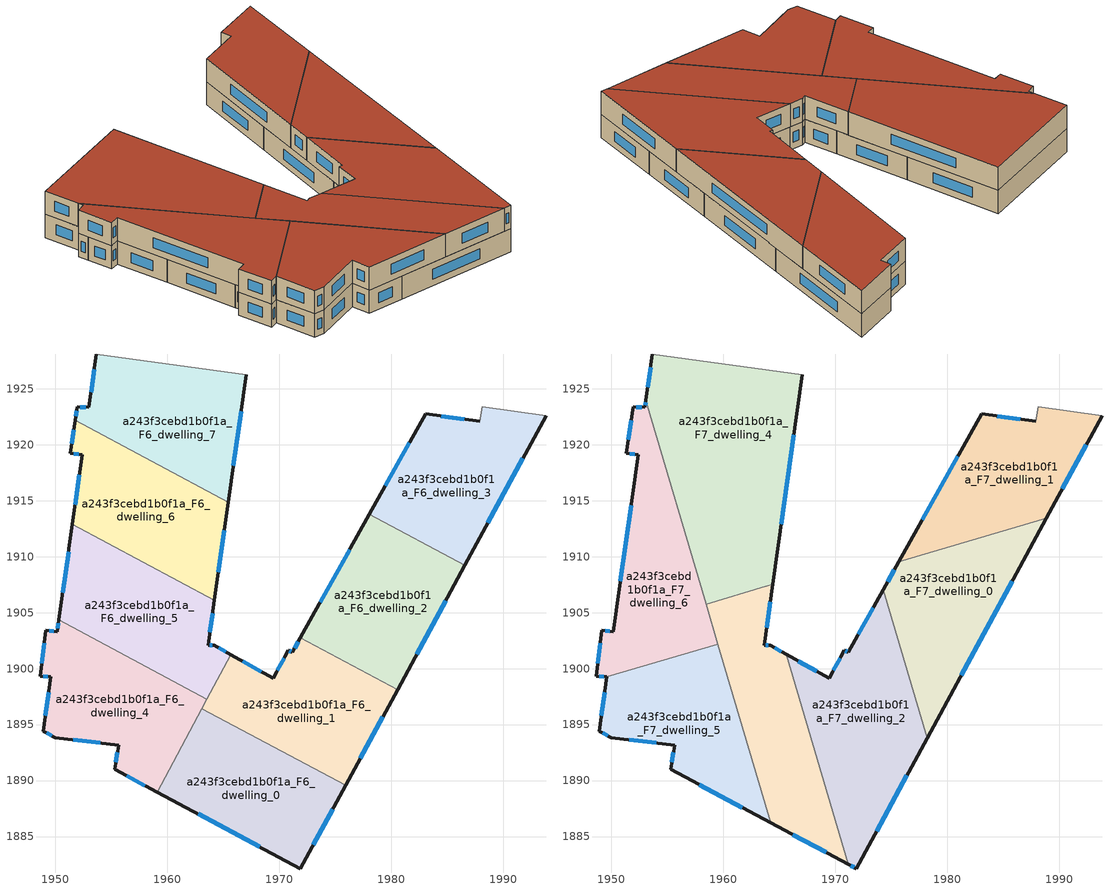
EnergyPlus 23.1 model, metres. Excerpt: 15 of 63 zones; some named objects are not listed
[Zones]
a243f3cebd1b0f1a_F6_dwelling_0
 floor to a243f3cebd1b0f1a_F5_dwelling_0 (EU_floor_Construction): 1975.91,1889.56 1971.88,1882.13 1959.08,1888.97 1963.07,1896.42 z18
 wall outside (EU_wall_Construction): 1959.08,1888.97 1971.88,1882.13 1975.91,1889.56 z18:21
 wall to a243f3cebd1b0f1a_F6_dwelling_1 (EU_wall_Construction): 1975.91,1889.56 1963.07,1896.42 z18:21
 wall to a243f3cebd1b0f1a_F6_dwelling_4 (EU_wall_Construction): 1963.07,1896.42 1959.08,1888.97 z18:21
 window (EU_Window_Construction): 1973.03,1884.25 1974.76,1887.44 / 1962.74,1887.01 1968.22,1884.08 z18.86:20.14
a243f3cebd1b0f1a_F6_dwelling_1
 floor to a243f3cebd1b0f1a_F5_dwelling_1 (EU_floor_Construction): 1980.55,1898.13 1975.91,1889.56 1963.07,1896.42 1965.65,1901.26 1969.44,1899.12 1970.8,1901.66 1971.14,1901.45 1971.88,1902.77 z18
 wall outside (EU_wall_Construction): 1975.91,1889.56 1980.55,1898.13 / 1971.88,1902.77 1971.14,1901.45 1970.8,1901.66 1969.44,1899.12 1965.65,1901.26 z18:21
 wall to a243f3cebd1b0f1a_F6_dwelling_2 (EU_wall_Construction): 1980.55,1898.13 1971.88,1902.77 z18:21
 wall to a243f3cebd1b0f1a_F6_dwelling_5 (EU_wall_Construction): 1965.65,1901.26 1963.52,1897.28 z18:21
 wall to a243f3cebd1b0f1a_F6_dwelling_4 (EU_wall_Construction): 1963.52,1897.28 1963.07,1896.42 z18:21
 window (EU_Window_Construction): 1977.23,1892.01 1979.23,1895.68 / 1968.36,1899.73 1966.73,1900.65 / 1970.41,1900.94 1969.83,1899.85 / 1971.04,1901.51 1970.9,1901.6 / 1971.67,1902.39 1971.35,1901.83 z18.86:20.14
a243f3cebd1b0f1a_F6_dwelling_2
 floor to a243f3cebd1b0f1a_F5_dwelling_2 (EU_floor_Construction): 1986.55,1909.21 1980.55,1898.13 1971.88,1902.77 1978.03,1913.77 z18
 wall outside (EU_wall_Construction): 1978.03,1913.77 1971.88,1902.77 / 1980.55,1898.13 1986.55,1909.21 z18:21
 wall to a243f3cebd1b0f1a_F6_dwelling_3 (EU_wall_Construction): 1986.55,1909.21 1978.03,1913.77 z18:21
 window (EU_Window_Construction): 1976.27,1910.62 1973.64,1905.91 / 1982.27,1901.3 1984.84,1906.04 z18.86:20.14
a243f3cebd1b0f1a_F6_dwelling_3
 floor to a243f3cebd1b0f1a_F5_dwelling_3 (EU_floor_Construction): 1993.81,1922.6 1986.55,1909.21 1978.03,1913.77 1983.05,1922.75 1987.9,1922.09 1988.12,1923.38 z18
 wall outside (EU_wall_Construction): 1986.55,1909.21 1993.81,1922.6 / 1987.9,1922.09 1983.05,1922.75 1978.03,1913.77 z18:21
 wall adiabatic (EU_wall_Construction): 1993.81,1922.6 1988.12,1923.38 1987.9,1922.09 z18:21
 window (EU_Window_Construction): 1988.63,1913.04 1991.74,1918.77 / 1981.62,1920.18 1979.46,1916.33 / 1986.51,1922.28 1984.44,1922.56 z18.86:20.14
a243f3cebd1b0f1a_F6_dwelling_4
 floor to a243f3cebd1b0f1a_F5_dwelling_4 (EU_floor_Construction): 1963.52,1897.28 1959.08,1888.97 1955.27,1891 1955.64,1893.17 1949.97,1893.84 1948.9,1894.41 1949.58,1899.26 1948.62,1899.32 1949.14,1903.42 1950.16,1903.3 1950.3,1904.34 z18
 wall outside (EU_wall_Construction): 1950.3,1904.34 1950.16,1903.3 1949.14,1903.42 1948.62,1899.32 1949.58,1899.26 1948.9,1894.41 1949.97,1893.84 1955.64,1893.17 1955.27,1891 1959.08,1888.97 z18:21
 wall to a243f3cebd1b0f1a_F6_dwelling_5 (EU_wall_Construction): 1963.52,1897.28 1950.3,1904.34 z18:21
 window (EU_Window_Construction): 1951.59,1893.65 1954.02,1893.36 / 1949.21,1894.25 1949.67,1894 / 1949.39,1897.87 1949.1,1895.8 / 1948.89,1899.3 1949.31,1899.27 / 1948.99,1902.25 1948.77,1900.49 / 1949.87,1903.34 1949.43,1903.39 / 1950.26,1904.05 1950.2,1903.6 / 1956.36,1890.42 1957.99,1889.55 / 1955.53,1892.55 1955.38,1891.62 z18.86:20.14
a243f3cebd1b0f1a_F6_dwelling_5
 floor to a243f3cebd1b0f1a_F5_dwelling_5 (EU_floor_Construction): 1964.2,1906.09 1963.64,1902.09 1964.17,1902.09 1965.65,1901.26 1963.52,1897.28 1950.3,1904.34 1951.51,1912.87 z18
 wall outside (EU_wall_Construction): 1951.51,1912.87 1950.3,1904.34 / 1965.65,1901.26 1964.17,1902.09 1963.64,1902.09 1964.2,1906.09 z18:21
 wall to a243f3cebd1b0f1a_F6_dwelling_6 (EU_wall_Construction): 1964.2,1906.09 1951.51,1912.87 z18:21
 window (EU_Window_Construction): 1951.16,1910.44 1950.65,1906.78 / 1963.8,1903.23 1964.04,1904.95 / 1964.02,1902.09 1963.79,1902.09 / 1965.23,1901.49 1964.59,1901.85 z18.86:20.14
a243f3cebd1b0f1a_F6_dwelling_6
 floor to a243f3cebd1b0f1a_F5_dwelling_6 (EU_floor_Construction): 1965.44,1914.88 1964.2,1906.09 1951.51,1912.87 1952.39,1919.11 1951.34,1919.24 1951.76,1922.19 z18
 wall outside (EU_wall_Construction): 1964.2,1906.09 1965.44,1914.88 / 1951.76,1922.19 1951.34,1919.24 1952.39,1919.11 1951.51,1912.87 z18:21
 wall to a243f3cebd1b0f1a_F6_dwelling_7 (EU_wall_Construction): 1965.44,1914.88 1951.76,1922.19 z18:21
 window (EU_Window_Construction): 1964.55,1908.6 1965.08,1912.36 / 1952.14,1917.33 1951.76,1914.66 / 1951.64,1919.2 1952.09,1919.15 / 1951.64,1921.34 1951.46,1920.08 z18.86:20.14
a243f3cebd1b0f1a_F6_dwelling_7
 floor to a243f3cebd1b0f1a_F5_dwelling_7 (EU_floor_Construction): 1967.04,1926.25 1965.44,1914.88 1951.76,1922.19 1951.93,1923.38 1952.98,1923.33 1953.65,1928.07 z18
 wall outside (EU_wall_Construction): 1965.44,1914.88 1967.04,1926.25 / 1953.65,1928.07 1952.98,1923.33 1951.93,1923.38 1951.76,1922.19 z18:21
 wall adiabatic (EU_wall_Construction): 1967.04,1926.25 1953.65,1928.07 z18:21
 window (EU_Window_Construction): 1965.89,1918.13 1966.58,1923 / 1951.88,1923.04 1951.81,1922.53 / 1952.68,1923.34 1952.23,1923.36 / 1953.46,1926.72 1953.18,1924.69 z18.86:20.14
a243f3cebd1b0f1a_F7_dwelling_0
 floor to a243f3cebd1b0f1a_F6_dwelling_2 (EU_floor_Construction): 1986.55,1909.21 1980.55,1898.13 1976.23,1900.44 1974.28,1907.05 1975.67,1909.54 1982.28,1911.5 z21
 floor to a243f3cebd1b0f1a_F6_dwelling_1 (EU_floor_Construction): 1980.55,1898.13 1978.2,1893.79 1976.23,1900.44 z21
 floor to a243f3cebd1b0f1a_F6_dwelling_3 (EU_floor_Construction): 1988.85,1913.44 1986.55,1909.21 1982.28,1911.5 z21
 wall outside (EU_wall_Construction): 1978.2,1893.79 1988.85,1913.44 / 1975.67,1909.54 1974.28,1907.05 z21:24
 wall to a243f3cebd1b0f1a_F7_dwelling_1 (EU_wall_Construction): 1988.85,1913.44 1975.67,1909.54 z21:24
 wall to a243f3cebd1b0f1a_F7_dwelling_2 (EU_wall_Construction): 1974.28,1907.05 1978.2,1893.79 z21:24
 window (EU_Window_Construction): 1981.24,1899.4 1985.8,1907.82 / 1975.27,1908.83 1974.67,1907.77 z21.86:23.14
 roof outside (EU_roof_Construction): 1978.2,1893.79 1988.85,1913.44 1975.67,1909.54 1974.28,1907.05 z24
a243f3cebd1b0f1a_F7_dwelling_1
 floor to a243f3cebd1b0f1a_F6_dwelling_3 (EU_floor_Construction): 1993.81,1922.6 1988.85,1913.44 1982.28,1911.5 1978.03,1913.77 1983.05,1922.75 1987.9,1922.09 1988.12,1923.38 z21
 floor to a243f3cebd1b0f1a_F6_dwelling_2 (EU_floor_Construction): 1982.28,1911.5 1975.67,1909.54 1978.03,1913.77 z21
 wall outside (EU_wall_Construction): 1988.85,1913.44 1993.81,1922.6 / 1987.9,1922.09 1983.05,1922.75 1975.67,1909.54 z21:24
 wall adiabatic (EU_wall_Construction): 1993.81,1922.6 1988.12,1923.38 1987.9,1922.09 z21:24
 window (EU_Window_Construction): 1990.26,1916.05 1992.39,1919.98 / 1980.94,1918.97 1977.78,1913.31 / 1986.51,1922.28 1984.44,1922.56 z21.86:23.14
 roof outside (EU_roof_Construction): 1988.85,1913.44 1993.81,1922.6 1988.12,1923.38 1987.9,1922.09 1983.05,1922.75 1975.67,1909.54 z24
a243f3cebd1b0f1a_F7_dwelling_2
 floor to a243f3cebd1b0f1a_F6_dwelling_1 (EU_floor_Construction): 1976.23,1900.44 1978.2,1893.79 1975.91,1889.56 1967.77,1893.91 1965.62,1901.19 1965.65,1901.26 1969.44,1899.12 1970.8,1901.66 1971.14,1901.45 1971.88,1902.77 z21
 floor to a243f3cebd1b0f1a_F6_dwelling_0 (EU_floor_Construction): 1975.91,1889.56 1971.88,1882.13 1971.14,1882.52 1967.77,1893.91 z21
 floor to a243f3cebd1b0f1a_F6_dwelling_2 (EU_floor_Construction): 1974.28,1907.05 1976.23,1900.44 1971.88,1902.77 z21
 wall outside (EU_wall_Construction): 1971.14,1882.52 1971.88,1882.13 1978.2,1893.79 / 1974.28,1907.05 1971.14,1901.45 1970.8,1901.66 1969.44,1899.12 1965.59,1901.29 z21:24
 wall to a243f3cebd1b0f1a_F7_dwelling_3 (EU_wall_Construction): 1965.59,1901.29 1971.14,1882.52 z21:24
 window (EU_Window_Construction): 1973.69,1885.46 1976.39,1890.46 / 1971.35,1882.41 1971.67,1882.24 / 1968.34,1899.74 1966.69,1900.67 / 1970.41,1900.94 1969.83,1899.85 / 1971.04,1901.51 1970.9,1901.6 / 1973.38,1905.45 1972.04,1903.05 z21.86:23.14
 roof outside (EU_roof_Construction): 1971.88,1882.13 1978.2,1893.79 1974.28,1907.05 1971.14,1901.45 1970.8,1901.66 1969.44,1899.12 1965.59,1901.29 1971.14,1882.52 z24
a243f3cebd1b0f1a_F7_dwelling_3
 floor to a243f3cebd1b0f1a_F6_dwelling_0 (EU_floor_Construction): 1967.77,1893.91 1971.14,1882.52 1964.22,1886.22 1961.87,1894.18 1963.07,1896.42 z21
 floor to a243f3cebd1b0f1a_F6_dwelling_5 (EU_floor_Construction): 1964.2,1906.09 1963.64,1902.09 1964.17,1902.09 1965.59,1901.29 1965.62,1901.19 1963.52,1897.28 1960.47,1898.91 1958.45,1905.76 1962.55,1906.97 z21
 floor to a243f3cebd1b0f1a_F6_dwelling_1 (EU_floor_Construction): 1965.62,1901.19 1967.77,1893.91 1963.07,1896.42 z21
 floor to a243f3cebd1b0f1a_F6_dwelling_6 (EU_floor_Construction): 1964.4,1907.52 1964.2,1906.09 1962.55,1906.97 z21
 floor to a243f3cebd1b0f1a_F6_dwelling_4 (EU_floor_Construction): 1963.52,1897.28 1961.87,1894.18 1960.47,1898.91 z21
 wall outside (EU_wall_Construction): 1965.59,1901.29 1964.17,1902.09 1963.64,1902.09 1964.4,1907.52 / 1964.22,1886.22 1971.14,1882.52 z21:24
 wall to a243f3cebd1b0f1a_F7_dwelling_4 (EU_wall_Construction): 1964.4,1907.52 1963.8,1907.34 1958.45,1905.76 z21:24
 wall to a243f3cebd1b0f1a_F7_dwelling_5 (EU_wall_Construction): 1959.5,1902.19 1964.22,1886.22 z21:24
 wall to a243f3cebd1b0f1a_F7_dwelling_6 (EU_wall_Construction): 1958.45,1905.76 1959.5,1902.19 z21:24
 window (EU_Window_Construction): 1963.86,1903.64 1964.18,1905.97 / 1964.02,1902.09 1963.79,1902.09 / 1965.18,1901.52 1964.58,1901.86 / 1966.2,1885.16 1969.16,1883.58 z21.86:23.14
 roof outside (EU_roof_Construction): 1971.14,1882.52 1965.59,1901.29 1964.17,1902.09 1963.64,1902.09 1964.4,1907.52 1958.45,1905.76 1964.22,1886.22 z24
a243f3cebd1b0f1a_F7_dwelling_4
 floor to a243f3cebd1b0f1a_F6_dwelling_7 (EU_floor_Construction): 1967.04,1926.25 1965.44,1914.88 1953.93,1921.02 1953.07,1923.95 1953.65,1928.07 z21
 floor to a243f3cebd1b0f1a_F6_dwelling_6 (EU_floor_Construction): 1965.44,1914.88 1964.4,1907.52 1963.8,1907.34 1962.55,1906.97 1957.25,1909.8 1953.93,1921.02 z21
 floor to a243f3cebd1b0f1a_F6_dwelling_5 (EU_floor_Construction): 1962.55,1906.97 1958.45,1905.76 1957.25,1909.8 z21
 wall outside (EU_wall_Construction): 1953.65,1928.07 1953.07,1923.95 / 1964.4,1907.52 1967.04,1926.25 z21:24
 wall adiabatic (EU_wall_Construction): 1967.04,1926.25 1953.65,1928.07 z21:24
 wall to a243f3cebd1b0f1a_F7_dwelling_6 (EU_wall_Construction): 1953.07,1923.95 1958.45,1905.76 z21:24
 window (EU_Window_Construction): 1953.49,1926.89 1953.24,1925.13 / 1965.15,1912.87 1966.28,1920.9 z21.86:23.14
 roof outside (EU_roof_Construction): 1964.4,1907.52 1967.04,1926.25 1953.65,1928.07 1953.07,1923.95 1958.45,1905.76 z24
a243f3cebd1b0f1a_F7_dwelling_5
 floor to a243f3cebd1b0f1a_F6_dwelling_4 (EU_floor_Construction): 1960.47,1898.91 1961.87,1894.18 1959.08,1888.97 1955.27,1891 1955.64,1893.17 1949.97,1893.84 1948.9,1894.41 1949.58,1899.26 1956.18,1901.2 z21
 floor to a243f3cebd1b0f1a_F6_dwelling_0 (EU_floor_Construction): 1961.87,1894.18 1964.22,1886.22 1959.08,1888.97 z21
 floor to a243f3cebd1b0f1a_F6_dwelling_5 (EU_floor_Construction): 1959.5,1902.19 1960.47,1898.91 1956.18,1901.2 z21
 wall outside (EU_wall_Construction): 1949.58,1899.26 1948.9,1894.41 1949.97,1893.84 1955.64,1893.17 1955.27,1891 1964.22,1886.22 z21:24
 wall to a243f3cebd1b0f1a_F7_dwelling_6 (EU_wall_Construction): 1959.5,1902.19 1949.58,1899.26 z21:24
 window (EU_Window_Construction): 1949.39,1897.87 1949.1,1895.8 / 1957.83,1889.64 1961.67,1887.59 / 1955.53,1892.55 1955.38,1891.62 / 1951.59,1893.65 1954.02,1893.36 / 1949.21,1894.25 1949.67,1894 z21.86:23.14
 roof outside (EU_roof_Construction): 1964.22,1886.22 1959.5,1902.19 1949.58,1899.26 1948.9,1894.41 1949.97,1893.84 1955.64,1893.17 1955.27,1891 z24
a243f3cebd1b0f1a_F7_dwelling_6
 floor to a243f3cebd1b0f1a_F6_dwelling_5 (EU_floor_Construction): 1957.25,1909.8 1959.5,1902.19 1956.18,1901.2 1950.3,1904.34 1951.51,1912.87 z21
 floor to a243f3cebd1b0f1a_F6_dwelling_4 (EU_floor_Construction): 1956.18,1901.2 1949.58,1899.26 1948.62,1899.32 1949.14,1903.42 1950.16,1903.3 1950.3,1904.34 z21
 floor to a243f3cebd1b0f1a_F6_dwelling_7 (EU_floor_Construction): 1953.07,1923.95 1953.93,1921.02 1951.76,1922.19 1951.93,1923.38 1952.98,1923.33 z21
 floor to a243f3cebd1b0f1a_F6_dwelling_6 (EU_floor_Construction): 1953.93,1921.02 1957.25,1909.8 1951.51,1912.87 1952.39,1919.11 1951.34,1919.24 1951.76,1922.19 z21
 wall outside (EU_wall_Construction): 1953.07,1923.95 1952.98,1923.33 1951.93,1923.38 1951.34,1919.24 1952.39,1919.11 1950.16,1903.3 1949.14,1903.42 1948.62,1899.32 1949.58,1899.26 z21:24
 window (EU_Window_Construction): 1951.75,1914.6 1950.79,1907.82 / 1951.64,1919.2 1952.09,1919.15 / 1951.76,1922.19 1951.51,1920.42 / 1952.68,1923.34 1952.23,1923.36 / 1953.05,1923.77 1953.01,1923.51 / 1948.89,1899.3 1949.31,1899.27 / 1948.99,1902.25 1948.77,1900.49 / 1949.87,1903.34 1949.43,1903.39 z21.86:23.14
 roof outside (EU_roof_Construction): 1959.5,1902.19 1953.07,1923.95 1952.98,1923.33 1951.93,1923.38 1951.34,1919.24 1952.39,1919.11 1950.16,1903.3 1949.14,1903.42 1948.62,1899.32 1949.58,1899.26 z24
[Building]
EU S2 Campaign: North Axis=0; Terrain=City; Solar Distribution=FullExterior
[Site:Location]
Helsinki-Vantaa.AP: Latitude=60.317; Longitude=24.963; Time Zone=2; Elevation=54.6
[SizingPeriod:WeatherFileDays]
AnnualSizingPeriod: Begin Month=1; Begin Day of Month=1; End Month=12; End Day of Month=31; Day of Week for Start Day=Monday; Use Weather File Daylight Saving Period=No; Use Weather File Rain and Snow Indicators=No
[MATERIAL]
EU_InternalMass_Material: Roughness=MediumRough; Thickness=0.1; Conductivity=1; Density=1800; Specific Heat=900; Thermal Absorptance=0.9; Solar Absorptance=0.7; Visible Absorptance=0.7
[MATERIAL:NOMASS] Roughness=MediumRough; Thermal Absorptance=0.9; Solar Absorptance=0.7; Visible Absorptance=0.7
Name | Thermal Resistance
EU_wall_NoMass | 1.10183
EU_roof_NoMass; EU_floor_NoMass | 1.70606
[WINDOWMATERIAL:SIMPLEGLAZINGSYSTEM]
EU_Window_SimpleGlazing: UFactor=3.11035; Solar Heat Gain Coefficient=0.8; Visible Transmittance=0.8
[CONSTRUCTION]
EU_wall_Construction: EU_wall_NoMass
EU_roof_Construction: EU_roof_NoMass
EU_floor_Construction: EU_floor_NoMass
EU_Window_Construction: EU_Window_SimpleGlazing
EU_InternalMass_Construction: EU_InternalMass_Material
[ZONE] Type=1; Multiplier=1; Ceiling Height=autocalculate; Floor Area=autocalculate; Part of Total Floor Area=Yes
Name | Volume
a243f3cebd1b0f1a_F6_dwelling_0 | 368.547
a243f3cebd1b0f1a_F7_dwelling_0 | 368.531
a243f3cebd1b0f1a_F6_dwelling_1 | 368.505
a243f3cebd1b0f1a_F7_dwelling_1 | 368.549
a243f3cebd1b0f1a_F6_dwelling_2 | 368.54
a243f3cebd1b0f1a_F7_dwelling_2 | 452.8125
a243f3cebd1b0f1a_F6_dwelling_3 | 368.542
a243f3cebd1b0f1a_F7_dwelling_3 | 377.048
a243f3cebd1b0f1a_F6_dwelling_4 | 368.519
a243f3cebd1b0f1a_F7_dwelling_4 | 644.316
a243f3cebd1b0f1a_F6_dwelling_5 | 368.523
a243f3cebd1b0f1a_F7_dwelling_5 | 359.407
a243f3cebd1b0f1a_F6_dwelling_6 | 368.536
a243f3cebd1b0f1a_F7_dwelling_6 | 377.658
a243f3cebd1b0f1a_F6_dwelling_7 | 368.525
[INTERNALMASS] Construction=EU_InternalMass_Construction
Name | Zone or ZoneList | Surface Area
a243f3cebd1b0f1a_F6_dwelling_0_EU_InternalMass | a243f3cebd1b0f1a_F6_dwelling_0 | 122.849
a243f3cebd1b0f1a_F6_dwelling_1_EU_InternalMass | a243f3cebd1b0f1a_F6_dwelling_1 | 122.835
a243f3cebd1b0f1a_F6_dwelling_2_EU_InternalMass | a243f3cebd1b0f1a_F6_dwelling_2 | 122.846
a243f3cebd1b0f1a_F6_dwelling_3_EU_InternalMass | a243f3cebd1b0f1a_F6_dwelling_3 | 122.847
a243f3cebd1b0f1a_F6_dwelling_4_EU_InternalMass | a243f3cebd1b0f1a_F6_dwelling_4 | 122.84
a243f3cebd1b0f1a_F6_dwelling_5_EU_InternalMass | a243f3cebd1b0f1a_F6_dwelling_5 | 122.841
a243f3cebd1b0f1a_F6_dwelling_6_EU_InternalMass | a243f3cebd1b0f1a_F6_dwelling_6 | 122.845
a243f3cebd1b0f1a_F6_dwelling_7_EU_InternalMass | a243f3cebd1b0f1a_F6_dwelling_7 | 122.842
a243f3cebd1b0f1a_F7_dwelling_0_EU_InternalMass | a243f3cebd1b0f1a_F7_dwelling_0 | 122.843
a243f3cebd1b0f1a_F7_dwelling_1_EU_InternalMass | a243f3cebd1b0f1a_F7_dwelling_1 | 122.849
a243f3cebd1b0f1a_F7_dwelling_2_EU_InternalMass | a243f3cebd1b0f1a_F7_dwelling_2 | 150.937
a243f3cebd1b0f1a_F7_dwelling_3_EU_InternalMass | a243f3cebd1b0f1a_F7_dwelling_3 | 125.683
a243f3cebd1b0f1a_F7_dwelling_4_EU_InternalMass | a243f3cebd1b0f1a_F7_dwelling_4 | 214.77
a243f3cebd1b0f1a_F7_dwelling_5_EU_InternalMass | a243f3cebd1b0f1a_F7_dwelling_5 | 119.803
a243f3cebd1b0f1a_F7_dwelling_6_EU_InternalMass | a243f3cebd1b0f1a_F7_dwelling_6 | 125.886
[OTHEREQUIPMENT] Fuel Type=Electricity; Design Level Calculation Method=Watts/Area; Power per Zone Floor Area=1; Fraction Latent=0; Fraction Radiant=0; Fraction Lost=0; Carbon Dioxide Generation Rate=0; EndUse Subcategory=EU_Step8_InternalGains
Name | Zone or ZoneList or Space or SpaceList | Schedule
EU_Step8_InternalGain_a243f3cebd1b0f1a_F6_dwelling_0_f000 | a243f3cebd1b0f1a_F6_dwelling_0 | EU_Step8_GainSchedule_a243f3cebd1b0f1a_F6_dwelling_0_f000
EU_Step8_InternalGain_a243f3cebd1b0f1a_F6_dwelling_1_f000 | a243f3cebd1b0f1a_F6_dwelling_1 | EU_Step8_GainSchedule_a243f3cebd1b0f1a_F6_dwelling_1_f000
EU_Step8_InternalGain_a243f3cebd1b0f1a_F6_dwelling_2_f000 | a243f3cebd1b0f1a_F6_dwelling_2 | EU_Step8_GainSchedule_a243f3cebd1b0f1a_F6_dwelling_2_f000
EU_Step8_InternalGain_a243f3cebd1b0f1a_F6_dwelling_3_f000 | a243f3cebd1b0f1a_F6_dwelling_3 | EU_Step8_GainSchedule_a243f3cebd1b0f1a_F6_dwelling_3_f000
EU_Step8_InternalGain_a243f3cebd1b0f1a_F6_dwelling_4_f000 | a243f3cebd1b0f1a_F6_dwelling_4 | EU_Step8_GainSchedule_a243f3cebd1b0f1a_F6_dwelling_4_f000
EU_Step8_InternalGain_a243f3cebd1b0f1a_F6_dwelling_5_f000 | a243f3cebd1b0f1a_F6_dwelling_5 | EU_Step8_GainSchedule_a243f3cebd1b0f1a_F6_dwelling_5_f000
EU_Step8_InternalGain_a243f3cebd1b0f1a_F6_dwelling_6_f000 | a243f3cebd1b0f1a_F6_dwelling_6 | EU_Step8_GainSchedule_a243f3cebd1b0f1a_F6_dwelling_6_f000
EU_Step8_InternalGain_a243f3cebd1b0f1a_F6_dwelling_7_f000 | a243f3cebd1b0f1a_F6_dwelling_7 | EU_Step8_GainSchedule_a243f3cebd1b0f1a_F6_dwelling_7_f000
EU_Step8_InternalGain_a243f3cebd1b0f1a_F7_dwelling_0_f000 | a243f3cebd1b0f1a_F7_dwelling_0 | EU_Step8_GainSchedule_a243f3cebd1b0f1a_F7_dwelling_0_f000
EU_Step8_InternalGain_a243f3cebd1b0f1a_F7_dwelling_1_f000 | a243f3cebd1b0f1a_F7_dwelling_1 | EU_Step8_GainSchedule_a243f3cebd1b0f1a_F7_dwelling_1_f000
EU_Step8_InternalGain_a243f3cebd1b0f1a_F7_dwelling_2_f000 | a243f3cebd1b0f1a_F7_dwelling_2 | EU_Step8_GainSchedule_a243f3cebd1b0f1a_F7_dwelling_2_f000
EU_Step8_InternalGain_a243f3cebd1b0f1a_F7_dwelling_3_f000 | a243f3cebd1b0f1a_F7_dwelling_3 | EU_Step8_GainSchedule_a243f3cebd1b0f1a_F7_dwelling_3_f000
EU_Step8_InternalGain_a243f3cebd1b0f1a_F7_dwelling_4_f000 | a243f3cebd1b0f1a_F7_dwelling_4 | EU_Step8_GainSchedule_a243f3cebd1b0f1a_F7_dwelling_4_f000
EU_Step8_InternalGain_a243f3cebd1b0f1a_F7_dwelling_5_f000 | a243f3cebd1b0f1a_F7_dwelling_5 | EU_Step8_GainSchedule_a243f3cebd1b0f1a_F7_dwelling_5_f000
EU_Step8_InternalGain_a243f3cebd1b0f1a_F7_dwelling_6_f000 | a243f3cebd1b0f1a_F7_dwelling_6 | EU_Step8_GainSchedule_a243f3cebd1b0f1a_F7_dwelling_6_f000
[ZONEVENTILATION:DESIGNFLOWRATE] Schedule=EU_AlwaysOn; Design Flow Rate Calculation Method=AirChanges/Hour; Air Changes per Hour=0.756316; Ventilation Type=Natural; Fan Pressure Rise=0; Fan Total Efficiency=1; Constant Term Coefficient=1; Temperature Term Coefficient=0; Velocity Term Coefficient=0; Velocity Squared Term Coefficient=0; Minimum Indoor Temperature=-100; Maximum Indoor Temperature=100; Delta Temperature=-100; Minimum Outdoor Temperature=-100; Maximum Outdoor Temperature=100; Maximum Wind Speed=40
Name | Zone or ZoneList or Space or SpaceList
EU_ConstantAir_a243f3cebd1b0f1a_F6_dwelling_0 | a243f3cebd1b0f1a_F6_dwelling_0
EU_ConstantAir_a243f3cebd1b0f1a_F6_dwelling_1 | a243f3cebd1b0f1a_F6_dwelling_1
EU_ConstantAir_a243f3cebd1b0f1a_F6_dwelling_2 | a243f3cebd1b0f1a_F6_dwelling_2
EU_ConstantAir_a243f3cebd1b0f1a_F6_dwelling_3 | a243f3cebd1b0f1a_F6_dwelling_3
EU_ConstantAir_a243f3cebd1b0f1a_F6_dwelling_4 | a243f3cebd1b0f1a_F6_dwelling_4
EU_ConstantAir_a243f3cebd1b0f1a_F6_dwelling_5 | a243f3cebd1b0f1a_F6_dwelling_5
EU_ConstantAir_a243f3cebd1b0f1a_F6_dwelling_6 | a243f3cebd1b0f1a_F6_dwelling_6
EU_ConstantAir_a243f3cebd1b0f1a_F6_dwelling_7 | a243f3cebd1b0f1a_F6_dwelling_7
EU_ConstantAir_a243f3cebd1b0f1a_F7_dwelling_0 | a243f3cebd1b0f1a_F7_dwelling_0
EU_ConstantAir_a243f3cebd1b0f1a_F7_dwelling_1 | a243f3cebd1b0f1a_F7_dwelling_1
EU_ConstantAir_a243f3cebd1b0f1a_F7_dwelling_2 | a243f3cebd1b0f1a_F7_dwelling_2
EU_ConstantAir_a243f3cebd1b0f1a_F7_dwelling_3 | a243f3cebd1b0f1a_F7_dwelling_3
EU_ConstantAir_a243f3cebd1b0f1a_F7_dwelling_4 | a243f3cebd1b0f1a_F7_dwelling_4
EU_ConstantAir_a243f3cebd1b0f1a_F7_dwelling_5 | a243f3cebd1b0f1a_F7_dwelling_5
EU_ConstantAir_a243f3cebd1b0f1a_F7_dwelling_6 | a243f3cebd1b0f1a_F7_dwelling_6
[HVACTEMPLATE:ZONE:IDEALLOADSAIRSYSTEM] System Availability Schedule=EU_AlwaysOn; Maximum Heating Supply Air Temperature=50; Minimum Cooling Supply Air Temperature=13; Maximum Heating Supply Air Humidity Ratio=0.0156; Minimum Cooling Supply Air Humidity Ratio=0.0077; Heating Limit=NoLimit; Cooling Limit=NoLimit; Heating Availability Schedule=EU_AlwaysOn; Cooling Availability Schedule=EU_CoolingOff; Dehumidification Control Type=ConstantSensibleHeatRatio; Cooling Sensible Heat Ratio=0.7; Dehumidification Setpoint=60; Humidification Control Type=None; Humidification Setpoint=30; Outdoor Air Method=None; Outdoor Air Flow Rate per Person=0.00944; Outdoor Air Flow Rate per Zone Floor Area=0; Outdoor Air Flow Rate per Zone=0; Demand Controlled Ventilation Type=None; Outdoor Air Economizer Type=NoEconomizer; Heat Recovery Type=None; Sensible Heat Recovery Effectiveness=0.7; Latent Heat Recovery Effectiveness=0.65
Name | Template Thermostat
a243f3cebd1b0f1a_F6_dwelling_0 | EU_HeatOnly_a243f3cebd1b0f1a_F6_dwelling_0
a243f3cebd1b0f1a_F6_dwelling_1 | EU_HeatOnly_a243f3cebd1b0f1a_F6_dwelling_1
a243f3cebd1b0f1a_F6_dwelling_2 | EU_HeatOnly_a243f3cebd1b0f1a_F6_dwelling_2
a243f3cebd1b0f1a_F6_dwelling_3 | EU_HeatOnly_a243f3cebd1b0f1a_F6_dwelling_3
a243f3cebd1b0f1a_F6_dwelling_4 | EU_HeatOnly_a243f3cebd1b0f1a_F6_dwelling_4
a243f3cebd1b0f1a_F6_dwelling_5 | EU_HeatOnly_a243f3cebd1b0f1a_F6_dwelling_5
a243f3cebd1b0f1a_F6_dwelling_6 | EU_HeatOnly_a243f3cebd1b0f1a_F6_dwelling_6
a243f3cebd1b0f1a_F6_dwelling_7 | EU_HeatOnly_a243f3cebd1b0f1a_F6_dwelling_7
a243f3cebd1b0f1a_F7_dwelling_0 | EU_HeatOnly_a243f3cebd1b0f1a_F7_dwelling_0
a243f3cebd1b0f1a_F7_dwelling_1 | EU_HeatOnly_a243f3cebd1b0f1a_F7_dwelling_1
a243f3cebd1b0f1a_F7_dwelling_2 | EU_HeatOnly_a243f3cebd1b0f1a_F7_dwelling_2
a243f3cebd1b0f1a_F7_dwelling_3 | EU_HeatOnly_a243f3cebd1b0f1a_F7_dwelling_3
a243f3cebd1b0f1a_F7_dwelling_4 | EU_HeatOnly_a243f3cebd1b0f1a_F7_dwelling_4
a243f3cebd1b0f1a_F7_dwelling_5 | EU_HeatOnly_a243f3cebd1b0f1a_F7_dwelling_5
a243f3cebd1b0f1a_F7_dwelling_6 | EU_HeatOnly_a243f3cebd1b0f1a_F7_dwelling_6
[SIZING:ZONE] Zone Cooling Design Supply Air Temperature Input Method=SupplyAirTemperature; Zone Cooling Design Supply Air Temperature=13; Zone Heating Design Supply Air Temperature Input Method=SupplyAirTemperature; Zone Heating Design Supply Air Temperature=50; Zone Cooling Design Supply Air Humidity Ratio=0.008; Zone Heating Design Supply Air Humidity Ratio=0.008; Cooling Design Air Flow Method=DesignDay; Cooling Design Air Flow Rate=0; Cooling Minimum Air Flow per Zone Floor Area=0.000762; Cooling Minimum Air Flow=0; Cooling Minimum Air Flow Fraction=0.2; Heating Design Air Flow Method=DesignDay; Heating Design Air Flow Rate=0; Heating Maximum Air Flow per Zone Floor Area=0.002032; Heating Maximum Air Flow=0.141576; Heating Maximum Air Flow Fraction=0.3; Account for Dedicated Outdoor Air System=No; Dedicated Outdoor Air System Control Strategy=NeutralSupplyAir; Dedicated Outdoor Air Low Setpoint Temperature for Design=autosize; Dedicated Outdoor Air High Setpoint Temperature for Design=autosize; Zone Load Sizing Method=Sensible Load Only No Latent Load; Zone Latent Cooling Design Supply Air Humidity Ratio Input Method=HumidityRatioDifference; Zone Cooling Design Supply Air Humidity Ratio Difference=0.005; Zone Latent Heating Design Supply Air Humidity Ratio Input Method=HumidityRatioDifference; Zone Humidification Design Supply Air Humidity Ratio Difference=0.005
a243f3cebd1b0f1a_F6_dwelling_0; a243f3cebd1b0f1a_F6_dwelling_1; a243f3cebd1b0f1a_F6_dwelling_2; a243f3cebd1b0f1a_F6_dwelling_3; a243f3cebd1b0f1a_F6_dwelling_4; a243f3cebd1b0f1a_F6_dwelling_5; a243f3cebd1b0f1a_F6_dwelling_6; a243f3cebd1b0f1a_F6_dwelling_7; a243f3cebd1b0f1a_F7_dwelling_0; a243f3cebd1b0f1a_F7_dwelling_1; a243f3cebd1b0f1a_F7_dwelling_2; a243f3cebd1b0f1a_F7_dwelling_3; a243f3cebd1b0f1a_F7_dwelling_4; a243f3cebd1b0f1a_F7_dwelling_5; a243f3cebd1b0f1a_F7_dwelling_6
[SCHEDULE:CONSTANT]
Name | Hourly Value
EU_AlwaysOn | 1
EU_CoolingOff | 0
[SCHEDULE:FILE] Column Number=1; Rows to Skip at Top=0; Number of Hours of Data=8760; Column Separator=Comma; Interpolate to Timestep=No; Minutes per Item=60; Adjust Schedule for Daylight Savings=Yes
Name | File
EU_Step8_GainSchedule_a243f3cebd1b0f1a_F6_dwelling_0_f000 | ../../schedules/a243f3cebd1b0f1a/a243f3cebd1b0f1a_F6_dwelling_0_f000_gain.csv
EU_Step8_GainSchedule_a243f3cebd1b0f1a_F6_dwelling_1_f000 | ../../schedules/a243f3cebd1b0f1a/a243f3cebd1b0f1a_F6_dwelling_1_f000_gain.csv
EU_Step8_GainSchedule_a243f3cebd1b0f1a_F6_dwelling_2_f000 | ../../schedules/a243f3cebd1b0f1a/a243f3cebd1b0f1a_F6_dwelling_2_f000_gain.csv
EU_Step8_GainSchedule_a243f3cebd1b0f1a_F6_dwelling_3_f000 | ../../schedules/a243f3cebd1b0f1a/a243f3cebd1b0f1a_F6_dwelling_3_f000_gain.csv
EU_Step8_GainSchedule_a243f3cebd1b0f1a_F6_dwelling_4_f000 | ../../schedules/a243f3cebd1b0f1a/a243f3cebd1b0f1a_F6_dwelling_4_f000_gain.csv
EU_Step8_GainSchedule_a243f3cebd1b0f1a_F6_dwelling_5_f000 | ../../schedules/a243f3cebd1b0f1a/a243f3cebd1b0f1a_F6_dwelling_5_f000_gain.csv
EU_Step8_GainSchedule_a243f3cebd1b0f1a_F6_dwelling_6_f000 | ../../schedules/a243f3cebd1b0f1a/a243f3cebd1b0f1a_F6_dwelling_6_f000_gain.csv
EU_Step8_GainSchedule_a243f3cebd1b0f1a_F6_dwelling_7_f000 | ../../schedules/a243f3cebd1b0f1a/a243f3cebd1b0f1a_F6_dwelling_7_f000_gain.csv
EU_Step8_GainSchedule_a243f3cebd1b0f1a_F7_dwelling_0_f000 | ../../schedules/a243f3cebd1b0f1a/a243f3cebd1b0f1a_F7_dwelling_0_f000_gain.csv
EU_Step8_GainSchedule_a243f3cebd1b0f1a_F7_dwelling_1_f000 | ../../schedules/a243f3cebd1b0f1a/a243f3cebd1b0f1a_F7_dwelling_1_f000_gain.csv
EU_Step8_GainSchedule_a243f3cebd1b0f1a_F7_dwelling_2_f000 | ../../schedules/a243f3cebd1b0f1a/a243f3cebd1b0f1a_F7_dwelling_2_f000_gain.csv
EU_Step8_GainSchedule_a243f3cebd1b0f1a_F7_dwelling_3_f000 | ../../schedules/a243f3cebd1b0f1a/a243f3cebd1b0f1a_F7_dwelling_3_f000_gain.csv
EU_Step8_GainSchedule_a243f3cebd1b0f1a_F7_dwelling_4_f000 | ../../schedules/a243f3cebd1b0f1a/a243f3cebd1b0f1a_F7_dwelling_4_f000_gain.csv
EU_Step8_GainSchedule_a243f3cebd1b0f1a_F7_dwelling_5_f000 | ../../schedules/a243f3cebd1b0f1a/a243f3cebd1b0f1a_F7_dwelling_5_f000_gain.csv
EU_Step8_GainSchedule_a243f3cebd1b0f1a_F7_dwelling_6_f000 | ../../schedules/a243f3cebd1b0f1a/a243f3cebd1b0f1a_F7_dwelling_6_f000_gain.csv
